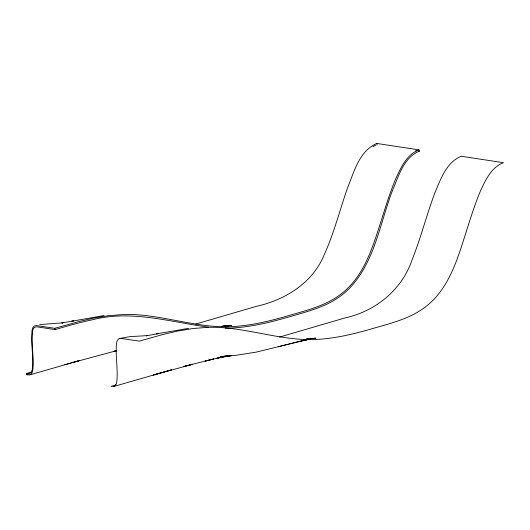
<?xml version="1.0" encoding="UTF-8"?>
<svg xmlns="http://www.w3.org/2000/svg" width="530" height="530" viewBox="0 0 530 530"><rect width="100%" height="100%" fill="white"/><g stroke="black" fill="none" stroke-linecap="round" stroke-linejoin="round"><path stroke-width="0.79" d="M372.848 146.671L376.035 145.107M225.21 328.11A150.321 146.194 -81.4 0 0 229.656 328.037C251.511 327.361 272.771 321.697 293.633 315.589C309.845 310.885 326.632 306.36 340.399 296.157A76.969 74.856 -81.4 0 0 348.932 288.89C375.26 261.84 379.858 222.441 393.214 188.647C399.063 174.893 404.244 157.264 419.369 151.156L419.025 149.864L376.784 143.451C359.287 150.97 354.106 171.799 347.541 187.911C339.75 210.105 334.072 233.094 324.287 254.559C312.766 283.139 284.835 300.106 255.831 306.492L195.769 324.055M419.025 149.864C406.715 154.389 400.965 167.453 395.83 178.524C388.934 194.954 384.038 212.113 378.526 229.033C370.761 253.4 361.215 279.495 339.644 295.064C323.187 307.082 302.868 311.282 283.722 317.039C266.067 321.988 248.02 326.116 229.623 326.692A148.923 144.836 -81.4 0 1 214.06 326.334C188.72 324.294 164.154 316.92 138.807 314.88A148.923 144.836 -81.4 0 0 123.251 314.522L108.113 315.741L93.32 318.212L78.765 321.591L54.802 328.308L36.338 325.566L34.41 325.904L32.853 327.659A42.373 8.983 73.7 0 0 32.072 330.389C30.713 343.201 33.695 356.087 32.337 368.9A42.373 8.983 73.7 0 1 31.555 371.623L29.547 373.57L26.5 373.537L26.851 374.829L29.925 374.856L79.089 360.685L64.786 364.726M29.925 374.856L31.634 373.491A44.162 9.361 73.7 0 0 32.886 369.43C34.291 356.273 30.594 342.897 32.926 329.832C33.33 327.295 36.027 326.314 38.259 327.036L55.153 329.6C67.462 326.003 79.785 322.399 92.346 319.782C131.076 309.659 170.223 321.982 208.628 327.176M279.562 337.073L345.083 317.907C375.425 311.269 401.866 289.943 411.962 260.111C420.853 238.03 426.584 214.855 434.978 192.595C440.781 179.047 446.373 162.18 461.259 156.27L503.5 162.684C491.197 167.208 485.44 180.279 480.306 191.35C473.409 207.773 468.513 224.932 463.008 241.852C455.237 266.219 445.697 292.322 424.126 307.884C407.663 319.901 387.35 324.102 368.198 329.859C350.542 334.808 332.495 338.935 314.104 339.511A148.923 144.836 -81.4 0 1 298.542 339.154C273.202 337.113 248.63 329.74 223.289 327.706A148.923 144.836 -81.4 0 0 207.727 327.341L192.589 328.567L177.795 331.031L163.24 334.41L139.284 341.134L120.82 338.385L118.886 338.73L117.335 340.485A42.373 8.983 73.7 0 0 116.554 343.215C115.195 356.021 118.17 368.906 116.812 381.719A42.373 8.983 73.7 0 1 116.03 384.449L114.023 386.39L110.975 386.363L115.752 384.966M26.5 373.537L31.277 372.146M26.851 374.829L28.044 374.485M114.023 386.39L171.422 369.867L153.216 375.055L192.556 364.289L183.857 366.482L213.756 358.936L205.037 361.056L225.389 356.326L216.624 358.3L231.279 355.63L222.202 356.451L235.267 355.411L256.023 352.158L287.412 344.5M72.497 362.58L116.421 350.721M307.155 339.359L278.224 346.759M288.36 344.248L309.368 339.253M116.52 350.655L113.605 351.39L116.6 350.661M119.343 338.544L130.148 336.643L147.724 335.589L146.313 335.808L158.238 333.608L156.297 333.933M309.315 339.246L301.298 340.85L309.58 339.22M39.717 324.605L63.249 322.763L61.831 322.989L104.013 315.542M157.529 333.721L188.488 328.368M227.575 325.923L230.484 325.447L221.434 326.374L231.471 325.354L222.408 326.215M313.018 338.571L314.959 338.272L305.916 339.193L315.946 338.18L306.883 339.034M71.822 321.114L73.763 320.789L73.054 320.902M230.292 355.723L220.314 356.955L226.376 356.233M221.248 356.67L231.279 355.63M415.672 150.593L416.732 150.752M418.846 151.076L419.369 151.156M376.784 143.451L377.135 144.743M54.802 328.308L55.153 329.6"/></g></svg>
